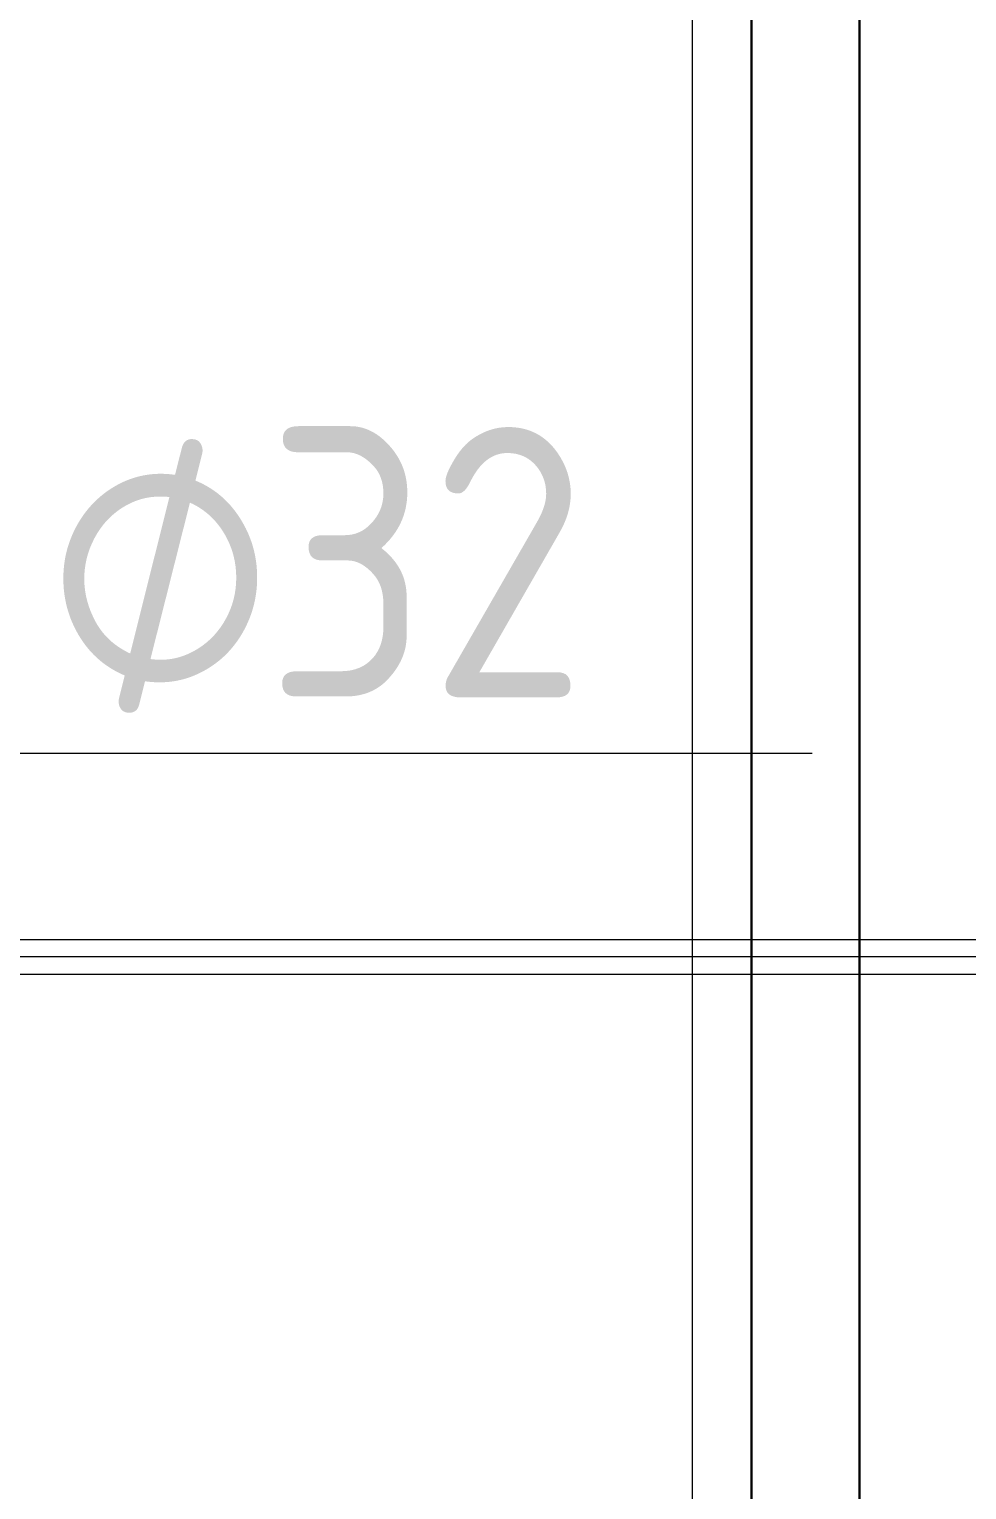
# Model space of a CAD drawing. Header units: millimetres. Extents: x -88595 to 880822, y -1054509 to -148035.
# Drawn here: x 418700 to 419567, y -271916 to -270565 of the extents above; entities that cross this region are included whole.
import ezdxf

# ---------------------------------------------------------------- set-up
doc = ezdxf.new("R2010")
doc.units = ezdxf.units.MM
doc.linetypes.add('ADSK_Линия сетки', pattern=[25, 20, -2.5, 0, -2.5])
for name, color, linetype, lineweight in [('Марки', 7, 'Continuous', 20), ('Оборудование', 7, 'Continuous', 18), ('Оси', 7, 'Continuous', 9), ('Стены наружные', 7, 'Continuous', 18), ('Трубопровод', 7, 'Continuous', 18)]:
    doc.layers.add(name, color=color, linetype=linetype, lineweight=lineweight)
doc.styles.add('$1$GOST Common_9', font='GOST_Common.ttf', dxfattribs={"width": 0.9, "height": 250})
doc.styles.add('$5$GOST Common', font='GOST_Common.ttf', dxfattribs={"width": 0.9, "height": 250})

# ---------------------------------------------------------------- blocks, each defined once
blk = doc.blocks.new('$0$ADSK_M_Трубы - Диаметр_8-160846-В_Координация_3 этаж ОВ3')
at = {"layer": 'Марки'}
blk.add_line((0, 0), (8, 0), dxfattribs=at)
blk = doc.blocks.new('3 этаж')
at = {"layer": 'Оси', "linetype": 'ADSK_Линия сетки', "ltscale": 100}
blk.add_line((431193.9, 695924.5), (431193.9, 629947.7), dxfattribs=at)
at = {"layer": 'Стены наружные', "lineweight": 30}
for p, q in [((431248.9, 658373.9), (431248.9, 652383.9)), ((431348.9, 652383.9), (431348.9, 658373.9))]:
    blk.add_line(p, q, dxfattribs=at)

msp = doc.modelspace()

# ---------------------------------------------------------------- linework, layer by layer
at = {"layer": 'Трубопровод', "color": 24, "linetype": 'Continuous', "true_color": 0xa52900}
for p, q in [((420962.4, -271407.5), (417899.4, -271407.5)), ((417899.4, -271439.5), (420962.4, -271439.5))]:
    msp.add_line(p, q, dxfattribs=at)
at = {"layer": 'Трубопровод', "color": 24, "true_color": 0xa52900}
msp.add_line((420962.4, -271423.5), (417899.4, -271423.5), dxfattribs=at)
msp.add_line((420962.4, -271423.5), (417899.4, -271423.5), dxfattribs=at)

# ---------------------------------------------------------------- block references
at = {"layer": 'Марки', "xscale": 99.99999999999993, "yscale": 99.99999999999993, "zscale": 99.99999999999993}
msp.add_blockref('$0$ADSK_M_Трубы - Диаметр_8-160846-В_Координация_3 этаж ОВ3', (418624.3, -271235), dxfattribs=at)
at = {"layer": 'Оборудование', "color": 5, "true_color": 0x0000ff}
msp.add_blockref('3 этаж', (-11880.6, -926425.8), dxfattribs=at)

# ---------------------------------------------------------------- texts
at = {"layer": 'Марки', "lineweight": 9, "char_height": 250, "attachment_point": 1}
for s, insert, width, style in [('32', (418918.9, -270933.4), 389.62, '$5$GOST Common'), ('\\fGOST Common|b0|i0|c254|p34|;\\W.9;⌀', (418716.5, -270933.4), 245.316, '$1$GOST Common_9')]:
    msp.add_mtext(s, dxfattribs=dict(at, insert=insert, width=width, style=style))

doc.saveas('drawing.dxf')
